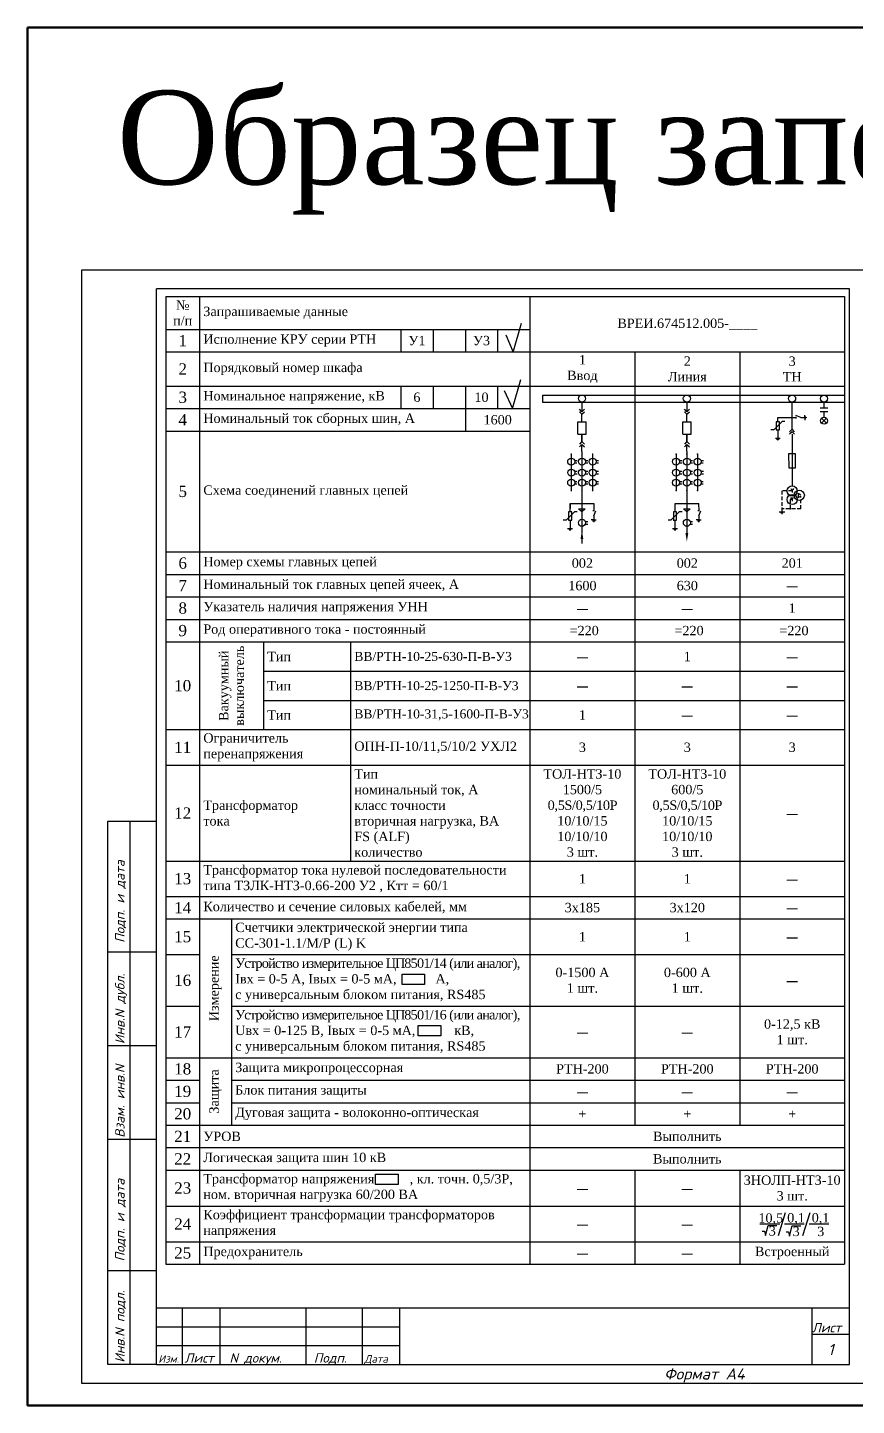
# Model space of a CAD drawing. Extents: x -115 to 1245, y -69 to 298.
# Drawn here: x 578.8 to 800.1, y -69.3 to 298.3 of the extents above; entities that cross this region are included whole.
import ezdxf
from ezdxf.enums import TextEntityAlignment as Align

# ---------------------------------------------------------------- set-up
doc = ezdxf.new("R2010")
doc.units = 0
doc.header["$MEASUREMENT"] = 0
doc.linetypes.add('НЕВИДИМАЯ2', pattern=[0.1875, 0.125, -0.0625])
doc.linetypes.add('ШТРИХОВАЯX2', pattern=[1.5, 1, -0.5])
doc.layers.get('0').update_dxf_attribs({"linetype": 'CONTINUOUS'})
doc.layers.add('1', color=7, linetype='CONTINUOUS')
doc.styles.add('ESKD1', font='simplex.shx', dxfattribs={"oblique": 15, "height": 3})
doc.styles.add('SIM', font='simplex.shx', dxfattribs={"oblique": 15})
doc.styles.get("Standard").update_dxf_attribs({"font": 'TIMES.TTF', "height": 2.5})
doc.styles.add('Бланк', font='TIMES.TTF', dxfattribs={"height": 2.5})
doc.styles.add('ОЛ', font='TIMES.TTF')

# ---------------------------------------------------------------- blocks, each defined once
blk = doc.blocks.new('*T30')
at = {"color": 0, "linetype": 'ByBlock', "lineweight": -2, "transparency": 16777216}
for p, q in [((0, 0), (181.18, 0)), ((0, 0), (0, -258.19)), ((9, 0), (9, -258.19)), ((97.18, 0), (97.18, -258.19)), ((181.18, 0), (181.18, -258.19)), ((0, -8.78), (97.18, -8.78)), ((62.7, -8.78), (62.7, -14.78)), ((71.32, -8.78), (71.32, -14.78)), ((79.94, -8.78), (79.94, -14.78)), ((88.56, -8.78), (88.56, -14.78)), ((0, -14.78), (181.18, -14.78)), ((125.18, -14.78), (125.18, -221.09)), ((153.18, -14.78), (153.18, -221.09)), ((0, -23.9), (181.18, -23.9)), ((62.7, -23.9), (62.7, -29.9)), ((71.32, -23.9), (71.32, -29.9)), ((79.94, -23.9), (79.94, -35.9)), ((88.56, -23.9), (88.56, -29.9)), ((0, -29.9), (97.18, -29.9)), ((0, -35.9), (97.18, -35.9)), ((0, -68.15), (181.18, -68.15)), ((0, -74.15), (181.18, -74.15)), ((0, -80.15), (181.18, -80.15)), ((0, -86.15), (181.18, -86.15)), ((0, -92.15), (181.18, -92.15)), ((26.05, -92.15), (26.05, -115.55)), ((49.3, -92.15), (49.3, -150.65)), ((26.05, -99.95), (181.18, -99.95)), ((26.05, -107.75), (181.18, -107.75)), ((0, -115.55), (181.18, -115.55)), ((0, -125.01), (181.18, -125.01)), ((0, -150.65), (181.18, -150.65)), ((0, -160.05), (181.18, -160.05)), ((0, -166.05), (181.18, -166.05)), ((17.51, -166.05), (17.51, -221.09)), ((0, -175.57), (9, -175.57)), ((17.51, -175.57), (181.18, -175.57)), ((0, -189.33), (9, -189.33)), ((17.51, -189.33), (181.18, -189.33)), ((0, -203.09), (181.18, -203.09)), ((0, -209.09), (9, -209.09)), ((17.51, -209.09), (181.18, -209.09)), ((0, -215.09), (9, -215.09)), ((17.51, -215.09), (181.18, -215.09)), ((0, -221.09), (181.18, -221.09)), ((0, -227.09), (181.18, -227.09)), ((0, -233.09), (181.18, -233.09)), ((125.18, -233.09), (125.18, -258.19)), ((153.18, -233.09), (153.18, -258.19)), ((0, -242.68), (181.18, -242.68)), ((0, -252.19), (181.18, -252.19)), ((0, -258.19), (181.18, -258.19))]:
    blk.add_line(p, q, dxfattribs=at)
at = {"color": 0, "transparency": 16777216, "style": 'Бланк'}
for s, insert, char_height, width, attachment_point in [('№\\Pп/п', (4.5, -4.39), 2.5, 7, 5), ('Запрашиваемые данные', (10, -4.39), 2.5, 86.1832, 4), ('ВРЕИ.674512.005-____', (139.18, -7.39), 2.5, 82, 5), ('1', (4.5, -11.78), 3, 7, 5), ('Исполнение КРУ серии РТН', (10, -11.78), 2.5, 51.7036, 4), ('У1', (67.01, -11.78), 2.5, 6.6199, 5), ('У3', (84.25, -11.78), 2.5, 6.6199, 5), ('2', (4.5, -19.34), 3, 7, 5), ('Порядковый номер шкафа ', (10, -19.34), 2.5, 86.1832, 4), ('1\\PВвод', (111.18, -19.34), 2.5, 26, 5), ('2\\PЛиния ', (139.18, -19.34), 2.5, 26, 5), ('3 \\PТН', (167.18, -19.34), 2.5, 26, 5), ('3', (4.5, -26.9), 3, 7, 5), ('Номинальное напряжение, кВ', (10, -26.9), 2.5, 51.7036, 4), ('6', (67.01, -26.9), 2.5, 6.6199, 5), ('10', (84.25, -26.9), 2.5, 6.6199, 5), ('4', (4.5, -32.9), 3, 7, 5), ('Номинальный ток сборных шин, А', (10, -32.9), 2.5, 68.9434, 4), ('1600', (88.56, -32.9), 2.5, 15.2398, 5), ('5', (4.5, -52.03), 3, 7, 5), ('{\\C256;Схема соединений главных цепей}', (10, -52.03), 2.5, 86.1832, 4), ('6', (4.5, -71.15), 3, 7, 5), ('{\\C256;Номер схемы главных цепей}', (10, -71.15), 2.5, 86.1832, 4), ('002', (111.18, -71.15), 2.5, 26, 5), ('002', (139.18, -71.15), 2.5, 26, 5), ('201', (167.18, -71.15), 2.5, 26, 5), ('7', (4.5, -77.15), 3, 7, 5), ('Номинальный ток главных цепей ячеек, А', (10, -77.15), 2.5, 86.1832, 4), ('1600', (111.18, -77.15), 2.5, 26, 5), ('630', (139.18, -77.15), 2.5, 26, 5), ('{\\W3;-}', (167.18, -77.15), 2.5, 26, 5), ('8', (4.5, -83.15), 3, 7, 5), ('Указатель наличия напряжения УНН', (10, -83.15), 2.5, 86.1832, 4), ('{\\W3;-}', (111.18, -83.15), 2.5, 26, 5), ('{\\W3;-}', (139.18, -83.15), 2.5, 26, 5), ('1', (167.18, -83.15), 2.5, 26, 5), ('9', (4.5, -89.15), 3, 7, 5), ('{\\C256;Род оперативного тока - постоянный}', (10, -89.15), 2.5, 86.1832, 4), (' =220', (111.18, -89.15), 2.5, 26, 5), (' =220', (139.18, -89.15), 2.5, 26, 5), (' =220', (167.18, -89.15), 2.5, 26, 5), ('Тип', (27.05, -96.05), 2.5, 21.2484, 4), ('ВВ/РТН-10-25-630-П-В-У3 ', (50.3, -96.05), 2.4, 45.8844, 4), ('1', (139.18, -96.05), 2.5, 26, 5), ('{\\W3;-}', (111.18, -96.05), 2.5, 26, 5), ('{\\W3;-}', (167.18, -96.05), 2.5, 26, 5), ('10', (4.5, -103.85), 3, 7, 5), ('Тип', (27.05, -103.85), 2.5, 21.2484, 4), ('ВВ/РТН-10-25-1250-П-В-У3 ', (50.3, -103.85), 2.4, 45.8844, 4), ('{\\W3;-}', (111.18, -103.85), 2.5, 26, 5), ('{\\W3;-}', (139.18, -103.85), 2.5, 26, 5), ('{\\W3;-}', (167.18, -103.85), 2.5, 26, 5), ('ВВ/РТН-10-31,5-1600-П-В-У3 ', (50.3, -111.65), 2.4, 45.8844, 4), ('Тип', (27.05, -111.65), 2.5, 21.2484, 4), ('1', (111.18, -111.65), 2.5, 26, 5), ('{\\W3;-}', (139.18, -111.65), 2.5, 26, 5), ('{\\W3;-}', (167.18, -111.65), 2.5, 26, 5), ('Ограничитель перенапряжения', (10, -120.28), 2.5, 38.2988, 4), ('11', (4.5, -120.28), 3, 7, 5), ('\\A1;{\\C256;ОПН\\fTimes New Roman|b0|i0|c238|p18;-\\fTimes New Roman|b0|i0|c204|p18;П\\fTimes New Roman|b0|i0|c238|p18;-\\fTimes New Roman|b0|i0|c204|p18;10\\fTimes New Roman|b0|i0|c238|p18;/\\fTimes New Roman|b0|i0|c204|p18;11,5\\fTimes New Roman|b0|i0|c238|p18;/10/\\fTimes New Roman|b0|i0|c204|p18;2\\fTimes New Roman|b0|i0|c238|p18; \\fTimes New Roman|b0|i0|c204|p18;УХЛ2}', (50.3, -120.28), 2.5, 45.8844, 4), ('3', (111.18, -120.28), 2.5, 26, 5), ('3', (139.18, -120.28), 2.5, 26, 5), ('3', (167.18, -120.28), 2.5, 26, 5), ('{\\C256;Тип    \\fTimes New Roman|b0|i0|c238|p18;\\P\\fTimes New Roman|b0|i0|c204|p18;номинальный ток, А\\Pкласс точности\\Pвторичная нагрузка\\fTimes New Roman|b0|i0|c238|p18;, \\fTimes New Roman|b0|i0|c204|p18;ВА\\PFS (ALF)\\Pколичество}', (50.3, -137.83), 2.5, 45.8844, 4), ('{\\C256;ТОЛ-НТЗ-10\\P1500/5\\P\\fTimes New Roman|b0|i0|c238|p18;\\T0.95;0,\\fTimes New Roman|b0|i0|c204|p18;5\\fTimes New Roman|b0|i0|c238|p18;S\\fTimes New Roman|b0|i0|c204|p18;/0,5/10Р\\fTimes New Roman|b0|i0|c238|p18;\\T1;\\P\\fTimes New Roman|b0|i0|c204|p18;10/10/15\\P10/10/10\\fTimes New Roman|b0|i0|c238|p18;\\P\\fTimes New Roman|b0|i0|c204|p18;3\\fTimes New Roman|b0|i0|c238|p18; \\fTimes New Roman|b0|i0|c204|p18;шт\\fTimes New Roman|b0|i0|c238|p18;.}', (111.18, -137.83), 2.5, 26, 5), ('{\\C256;ТОЛ-НТЗ-10\\P600/5\\P\\fTimes New Roman|b0|i0|c238|p18;\\T0.95;0,\\fTimes New Roman|b0|i0|c204|p18;5\\fTimes New Roman|b0|i0|c238|p18;S\\fTimes New Roman|b0|i0|c204|p18;/0,5/10Р\\fTimes New Roman|b0|i0|c238|p18;\\T1;\\P\\fTimes New Roman|b0|i0|c204|p18;10/10/15\\P10/10/10\\fTimes New Roman|b0|i0|c238|p18;\\P\\fTimes New Roman|b0|i0|c204|p18;3\\fTimes New Roman|b0|i0|c238|p18; \\fTimes New Roman|b0|i0|c204|p18;шт\\fTimes New Roman|b0|i0|c238|p18;.}', (139.18, -137.83), 2.5, 26, 5), ('{\\C256;Трансформатор \\Pтока }', (10, -137.83), 2.5, 38.2988, 4), ('12', (4.5, -137.83), 3, 7, 5), ('{\\W3;-}', (167.18, -137.83), 2.5, 26, 5), ('13', (4.5, -155.35), 3, 7, 5), ('{\\C256;Трансформатор тока нулевой последовательности типа ТЗЛК-НТЗ-0.66-200 У2 , Ктт = 60/1        }', (10, -155.35), 2.5, 86.1832, 4), ('1', (111.18, -155.35), 2.5, 26, 5), ('1', (139.18, -155.35), 2.5, 26, 5), ('{\\W3;-}', (167.18, -155.35), 2.5, 26, 5), ('14', (4.5, -163.05), 3, 7, 5), ('Количество и сечение силовых кабелей, мм', (10, -163.05), 2.5, 86.1832, 4), ('3х185', (111.18, -163.05), 2.5, 26, 5), ('3х120', (139.18, -163.05), 2.5, 26, 5), ('{\\W3;-}', (167.18, -163.05), 2.5, 26, 5), ('Счетчики электрической энергии типа \\P{\\C256;СС-301-1.1/М/P (L) K }', (18.51, -170.81), 2.5, 77.6757, 4), ('15', (4.5, -170.81), 3, 7, 5), ('1', (111.18, -170.81), 2.5, 26, 5), ('1', (139.18, -170.81), 2.5, 26, 5), ('{\\W3;-}', (167.18, -170.81), 2.5, 26, 5), ('{\\T0.9;\\C256;Устройство измерительное ЦП\\fTimes New Roman|b0|i0|c238|p18;8501/14\\fTimes New Roman|b0|i0|c204|p18; (или аналог)\\fTimes New Roman|b0|i0|c238|p18;,\\fTimes New Roman|b0|i0|c204|p18;\\T1;\\C1; \\fTimes New Roman|b0|i0|c238|p18;\\C0;I}вх {\\fTimes New Roman|b0|i0|c238|p18;= 0-5 }А{\\fTimes New Roman|b0|i0|c238|p18;, I}вых {\\fTimes New Roman|b0|i0|c238|p18;= }0-5{\\fTimes New Roman|b0|i0|c238|p18; }мА{\\fTimes New Roman|b0|i0|c238|p18;,   }  {\\fTimes New Roman|b0|i0|c238|p18;      }А, \\Pс универсальным блоком питания{\\fTimes New Roman|b0|i0|c238|p18;, RS485} ', (18.51, -182.45), 2.5, 77.6757, 4), ('0-1500 А\\P1 шт.', (111.18, -182.45), 2.5, 26, 5), ('0-600 А\\P1 шт.', (139.18, -182.45), 2.5, 26, 5), ('16', (4.5, -182.45), 3, 7, 5), ('{\\W3;-}', (167.18, -182.45), 2.5, 26, 5), ('{\\H1.25x;\\T0.9;\\C256;Устройство измерительное ЦП\\fTimes New Roman|b0|i0|c238|p18;8501/16\\fTimes New Roman|b0|i0|c204|p18; (или аналог),\\fTimes New Roman|b0|i0|c238|p18;\\T1; \\C0; U\\fTimes New Roman|b0|i0|c204|p18;вх \\fTimes New Roman|b0|i0|c238|p18;= 0-125 \\fTimes New Roman|b0|i0|c204|p18;В\\fTimes New Roman|b0|i0|c238|p18;, I\\fTimes New Roman|b0|i0|c204|p18;вых \\fTimes New Roman|b0|i0|c238|p18;= \\fTimes New Roman|b0|i0|c204|p18;0-5\\fTimes New Roman|b0|i0|c238|p18; \\fTimes New Roman|b0|i0|c204|p18;мА\\fTimes New Roman|b0|i0|c238|p18;,           \\fTimes New Roman|b0|i0|c204|p18;кВ\\fTimes New Roman|b0|i0|c238|p18;, \\fTimes New Roman|b0|i0|c204|p18;\\Pс универсальным блоком питания\\fTimes New Roman|b0|i0|c238|p18;, RS485} ', (18.51, -196.21), 2, 77.6757, 4), ('17', (4.5, -196.21), 3, 7, 5), ('0-12,5 кВ\\P1 шт.', (167.18, -196.21), 2.5, 26, 5), ('{\\W3;-}', (111.18, -196.21), 2.5, 26, 5), ('{\\W3;-}', (139.18, -196.21), 2.5, 26, 5), ('18', (4.5, -206.09), 3, 7, 5), ('Защита микропроцессорная ', (18.51, -206.09), 2.5, 77.6757, 4), ('РТН-200', (111.18, -206.09), 2.5, 26, 5), ('РТН-200', (139.18, -206.09), 2.5, 26, 5), ('РТН-200', (167.18, -206.09), 2.5, 26, 5), ('19', (4.5, -212.09), 3, 7, 5), ('Блок питания защиты', (18.51, -212.09), 2.5, 77.6757, 4), ('{\\W3;-}', (111.18, -212.09), 2.5, 26, 5), ('{\\W3;-}', (139.18, -212.09), 2.5, 26, 5), ('{\\W3;-}', (167.18, -212.09), 2.5, 26, 5), ('20', (4.5, -218.09), 3, 7, 5), ('Дуговая защита - волоконно-оптическая ', (18.51, -218.09), 2.5, 77.6757, 4), ('+', (111.18, -218.09), 2.5, 26, 5), ('+', (139.18, -218.09), 2.5, 26, 5), ('+', (167.18, -218.09), 2.5, 26, 5), ('21', (4.5, -224.09), 3, 7, 5), ('УРОВ', (10, -224.09), 2.5, 86.1832, 4), ('Выполнить', (139.18, -224.09), 2.5, 82, 5), ('22', (4.5, -230.09), 3, 7, 5), ('Логическая защита шин 10 кВ', (10, -230.09), 2.5, 86.1832, 4), ('Выполнить', (139.18, -230.09), 2.5, 82, 5), ('\\A1;Трансформатор напряжения          , кл. точн. 0,5/3Р, ном. вторичная нагрузка 60/200 ВА ', (10, -237.88), 2.5, 86.1832, 4), ('ЗНОЛП-НТЗ-10\\P3 шт.', (167.18, -237.88), 2.5, 26, 5), ('23', (4.5, -237.88), 3, 7, 5), ('{\\W3;-}', (111.18, -237.88), 2.5, 26, 5), ('{\\W3;-}', (139.18, -237.88), 2.5, 26, 5), ('24', (4.5, -247.44), 3, 7, 5), ('{\\C256;Коэффициент трансформации трансформаторов напряжения        }', (10, -247.44), 2.5, 86.1832, 4), ('{\\W3;-}', (111.18, -247.44), 2.5, 26, 5), ('{\\W3;-}', (139.18, -247.44), 2.5, 26, 5), ('25', (4.5, -255.19), 3, 7, 5), ('{\\C256;Предохранитель}', (10, -255.19), 2.5, 86.1832, 4), ('Встроенный', (167.18, -255.19), 2.5, 26, 5), ('{\\W3;-}', (111.18, -255.19), 2.5, 26, 5), ('{\\W3;-}', (139.18, -255.19), 2.5, 26, 5)]:
    blk.add_mtext(s, dxfattribs=dict(at, insert=insert, char_height=char_height, width=width, attachment_point=attachment_point))
at = {"color": 0, "transparency": 16777216, "char_height": 2.5, "attachment_point": 5, "rotation": 90, "style": 'Бланк'}
for s, insert, width in [('{\\C256;Вакуумный\\Pвыключатель}', (17.53, -103.85), 21.4), ('{\\C256;Измерение}', (13.25, -184.57), 35.0316), ('{\\C256;Защита}', (13.25, -212.09), 16)]:
    blk.add_mtext(s, dxfattribs=dict(at, insert=insert, width=width))
blk = doc.blocks.new('*U12')
at = {"linetype": 'Continuous'}
blk.add_line((0, 0), (0, -297), dxfattribs=at)
at = {"layer": '1', "color": 0}
for p, q in [((210, 0), (0, 0)), ((210, -297), (210, 0)), ((20, -292), (20, -5)), ((205, -5), (20, -5)), ((205, -292), (205, -5)), ((7, -292), (7, -147)), ((7, -147), (20, -147)), ((13, -292), (13, -147)), ((20, -182), (7, -182)), ((20, -207), (7, -207)), ((20, -232), (7, -232)), ((20, -267), (7, -267)), ((205, -277), (20, -277)), ((27, -292), (27, -277)), ((37, -292), (37, -277)), ((60, -292), (60, -277)), ((75, -292), (75, -277)), ((85, -292), (85, -277)), ((195, -292), (195, -277)), ((85, -282), (20, -282)), ((205, -284), (195, -284)), ((85, -287), (20, -287)), ((20, -292), (7, -292)), ((20, -292), (205, -292)), ((0, -297), (210, -297))]:
    blk.add_line(p, q, dxfattribs=at)
at = {"style": 'ОЛ', "flags": 2}
for tag, height, p in [('НОМЕР', 3, (140, -281.62)), ('ОБЪЕКТ', 2, (140, -287.4))]:
    blk.add_attdef(tag, text='', height=height, dxfattribs=at).set_placement(p, align=Align.MIDDLE_CENTER)
at = {"style": 'ESKD1', "oblique": 15}
blk.add_attdef('ЛИСТ', text='', height=3, dxfattribs=at).set_placement((200, -288), align=Align.MIDDLE_CENTER)
at = {"layer": '1', "color": 0, "style": 'SIM', "oblique": 15}
for s, p in [('Подп. и дата', (11.5, -179.5)), ('Инв.N дубл.', (11.5, -206.5)), ('Взам. инв.N', (11.5, -231.5)), ('Подп. и дата', (11.5, -264.5)), ('Инв.N подл.', (11.5, -291.5))]:
    blk.add_text(s, height=2.5, rotation=90, dxfattribs=at).set_placement(p)
for s, height, p in [('Лист', 2.5, (194.97, -283.41)), ('Изм.', 2, (20.5, -291.5)), ('Лист', 2.5, (27.5, -291.5)), ('N докум.', 2.5, (39.5, -291.5)), ('Подп.', 2.5, (62, -291.5)), ('Дата', 2, (75.5, -291.5)), ('Формат А4', 3, (155.5, -296))]:
    blk.add_text(s, height=height, dxfattribs=at).set_placement(p)
blk = doc.blocks.new('*U40')
for p, q in [((2.89, 3.87), (8.17, 3.87)), ((9.62, 6.8), (7.73, 0.63)), ((9.44, 3.87), (14.71, 3.87)), ((16.17, 6.8), (14.28, 0.63)), ((15.98, 3.87), (21.26, 3.87)), ((3.47, 1.86), (4.06, 1.86)), ((4.06, 1.86), (4.38, 0.71)), ((4.38, 0.71), (5.04, 3.4)), ((5.04, 3.4), (7.35, 3.4)), ((9.89, 1.73), (10.49, 1.73)), ((10.49, 1.73), (10.8, 0.57)), ((10.8, 0.57), (11.46, 3.26)), ((11.46, 3.26), (13.77, 3.26))]:
    blk.add_line(p, q)
for s, p in [('10,5', (2.47, 4.16)), ('0,1', (10.16, 4.21)), ('0,1', (16.7, 4.21)), ('3', (5.23, 0.7)), ('3', (11.61, 0.57)), ('3', (18.16, 0.57))]:
    blk.add_text(s, height=2.5).set_placement(p)
blk = doc.blocks.new('*U7')
blk.add_line((0, 0), (0, -3))
at = {"layer": '1', "color": 0}
for p, q in [((-3, -3), (3, -3)), ((-1.5, -4), (1.5, -4)), ((-0.5, -5), (0.5, -5))]:
    blk.add_line(p, q, dxfattribs=at)
blk = doc.blocks.new('*U31')
for p, q in [((0, -9.13), (0, -1.91)), ((-3.36, -7.11), (-4.24, -7.11)), ((-4.24, -7.11), (-4.24, -9.31)), ((-3.8, -7.11), (-3.8, -6.01)), ((-3.8, -6.01), (0, -6.01)), ((-3.36, -9.31), (-3.36, -7.11)), ((0, -6.01), (0.97, -6.01)), ((2.29, -6.01), (0.99, -5.42)), ((2.29, -6.01), (3.39, -6.01)), ((3.39, -6.01), (3.39, -5.35)), ((3.39, -6.01), (3.39, -6.67)), ((3.61, -6.34), (3.61, -5.68)), ((3.83, -6.12), (3.83, -5.9)), ((-4.24, -9.31), (-3.36, -9.31)), ((-3.8, -9.31), (-3.8, -11.51)), ((0, -9.13), (-0.66, -9.79)), ((0, -9.79), (-0.66, -10.45)), ((0.66, -9.79), (0, -9.13)), ((0.66, -10.45), (0, -9.79)), ((0, -10.46), (0, -24.23)), ((-4.46, -11.51), (-3.14, -11.51)), ((-4.13, -11.73), (-3.47, -11.73)), ((-3.91, -11.95), (-3.69, -11.95)), ((0.91, -15.71), (-0.92, -15.71)), ((-0.92, -15.71), (-0.91, -19.39)), ((0.91, -19.39), (0.91, -15.71)), ((-0.91, -19.39), (0.91, -19.39)), ((-0.36, -24.95), (0.06, -25.53)), ((0.06, -25.53), (0.43, -24.94)), ((0.06, -25.53), (0.06, -26)), ((0.03, -27.88), (-0.51, -27.88)), ((-0.39, -27.3), (0.03, -27.88)), ((0.03, -27.88), (0.4, -27.29)), ((0.03, -27.88), (0.03, -28.35)), ((1.59, -26.2), (2.32, -26.64)), ((1.59, -26.2), (1.59, -27.34)), ((1.59, -27.34), (2.37, -26.95))]:
    blk.add_line(p, q)
at = {"ltscale": 5}
for p, q in [((-4.88, -9.31), (-2.67, -7.1)), ((-1.92, -7.1), (-2.67, -7.1)), ((0.97, -5.79), (0.97, -6.23)), ((-4.88, -9.31), (-5.64, -9.31))]:
    blk.add_line(p, q, dxfattribs=at)
at = {"linetype": 'ШТРИХОВАЯX2'}
for p, q in [((0.06, -25.53), (-2.73, -25.53)), ((-2.73, -25.54), (-2.72, -31.05)), ((-0.51, -27.88), (-0.51, -30.37)), ((2.37, -30.37), (2.37, -26.95)), ((2.37, -30.37), (-2.72, -30.37))]:
    blk.add_line(p, q, dxfattribs=at)
at = {"linetype": 'НЕВИДИМАЯ2', "ltscale": 5, "const_width": 0.22}
for points in [[(-0.11, -6.01, 1), (0.11, -6.01, 1)], [(-0.62, -30.37, 1), (-0.4, -30.37, 1)]]:
    blk.add_lwpolyline(points, format="xyb", close=True, dxfattribs=at)
blk.add_circle((0, -0.95), 0.954)
at = {"ltscale": 5}
for centre in [(0, -25.6), (1.91, -26.75), (0.03, -27.88)]:
    blk.add_circle(centre, 1.36, dxfattribs=at)
at = {"xscale": 0.25, "yscale": 0.25, "zscale": 0.25}
blk.add_blockref('*U7', (-2.72, -30.37), dxfattribs=at)
blk = doc.blocks.new('*U4')
blk.add_lwpolyline([(-0.01, 5.95, 0, 2, 0), (-0.01, -0.05, 3, 3, 0)], format="xyseb")
blk = doc.blocks.new('*U32')
for p, q in [((0, -1.91), (0, -4.44)), ((-1.1, -10.46), (-1.1, -7.16)), ((-1.1, -7.16), (1.1, -7.16)), ((0, -4.44), (-0.66, -3.78)), ((-0.66, -4.44), (0, -5.1)), ((0, -4.44), (0.66, -3.78)), ((0, -5.1), (0.66, -4.44)), ((0, -7.16), (0, -5.1)), ((1.1, -10.46), (1.1, -7.16)), ((-1.1, -10.46), (1.1, -10.46)), ((0, -10.46), (0, -12.43)), ((0, -12.43), (0, -10.46)), ((0, -12.43), (-0.66, -13.09)), ((0, -13.2), (-0.66, -13.86)), ((0.66, -13.09), (0, -12.43)), ((0, -15.09), (0, -13.2)), ((0, -13.2), (0.66, -13.86)), ((-2.85, -15.88), (-2.85, -25.49)), ((2.85, -15.88), (2.84, -25.49)), ((-3.17, -31.17), (-3.17, -28.96)), ((-3.17, -28.96), (-0.01, -28.96)), ((-0.01, -28.96), (3.15, -28.96)), ((3.14, -28.96), (3.15, -30.9)), ((-2.74, -31.17), (-3.62, -31.17)), ((-3.62, -31.17), (-3.62, -33.37)), ((-2.74, -33.37), (-2.74, -31.17)), ((3.15, -32.22), (3.74, -30.92)), ((3.15, -32.22), (3.15, -33.32)), ((-3.84, -35.57), (-2.52, -35.57)), ((-3.62, -33.37), (-2.74, -33.37)), ((-3.51, -35.79), (-2.85, -35.79)), ((-3.29, -36.01), (-3.07, -36.01)), ((-3.18, -33.37), (-3.18, -35.57)), ((3.15, -33.32), (2.49, -33.32)), ((2.82, -33.54), (3.48, -33.54)), ((3.04, -33.76), (3.26, -33.76)), ((3.15, -33.32), (3.81, -33.32)), ((-0.01, -37.65), (-0.01, -39.58))]:
    blk.add_line(p, q)
at = {"ltscale": 5}
for p, q in [((-2, -17.43), (-1.33, -17.43)), ((-2, -18.09), (-1.34, -18.09)), ((0, -15.09), (-0.01, -30.08)), ((0.87, -17.43), (1.54, -17.43)), ((0.87, -18.09), (1.54, -18.09)), ((3.72, -17.43), (4.39, -17.43)), ((3.72, -18.09), (4.38, -18.09)), ((-2, -20.35), (-1.33, -20.35)), ((-2, -21.01), (-1.33, -21.01)), ((0.87, -20.35), (1.54, -20.35)), ((0.87, -21.01), (1.54, -21.01)), ((3.72, -20.35), (4.39, -20.35)), ((3.72, -21.01), (4.39, -21.01)), ((-2, -23.04), (-1.34, -23.04)), ((-2, -23.7), (-1.34, -23.7)), ((0.87, -23.05), (1.53, -23.05)), ((0.87, -23.71), (1.53, -23.71)), ((3.72, -23.05), (4.38, -23.05)), ((3.72, -23.71), (4.38, -23.71)), ((-3.17, -28.96), (-3.17, -30.3)), ((-4.26, -33.38), (-2.04, -31.16)), ((-1.29, -31.16), (-2.04, -31.16)), ((-0.89, -30.32), (0.87, -30.32)), ((-0.01, -31.2), (-0.89, -30.32)), ((-0.01, -29.92), (-0.01, -30.32)), ((-0.01, -30.08), (-0.01, -36.15)), ((0.87, -30.32), (-0.01, -31.2)), ((-0.01, -32.08), (-0.01, -36.86)), ((3.37, -30.9), (2.93, -30.9)), ((-4.26, -33.38), (-5.01, -33.38)), ((0.86, -33.75), (1.53, -33.75)), ((0.86, -34.41), (1.53, -34.41))]:
    blk.add_line(p, q, dxfattribs=at)
at = {"linetype": 'НЕВИДИМАЯ2', "ltscale": 5, "const_width": 0.22}
for points in [[(-2.96, -15.77, 1), (-2.74, -15.77, 1)], [(0.11, -15.77, -1), (-0.11, -15.77, -1)], [(0.11, -15.77, -1), (-0.11, -15.77, -1)], [(2.96, -15.77, -1), (2.74, -15.77, -1)], [(2.96, -15.77, -1), (2.74, -15.77, -1)], [(-2.96, -25.49, -1), (-2.74, -25.49, -1)], [(0.11, -25.48, 1), (-0.11, -25.48, 1)], [(0.11, -25.48, 1), (-0.11, -25.48, 1)], [(2.95, -25.49, 1), (2.73, -25.49, 1)], [(2.95, -25.49, 1), (2.73, -25.49, 1)], [(-0.12, -28.96, 1), (0.1, -28.96, 1)]]:
    blk.add_lwpolyline(points, format="xyb", close=True, dxfattribs=at)
blk.add_circle((0, -0.95), 0.954)
at = {"ltscale": 5}
for centre in [(-2.88, -17.76), (0, -17.76), (2.84, -17.76), (-2.87, -20.68), (0, -20.68), (2.85, -20.68), (-2.88, -23.37), (-0.01, -23.37), (2.85, -23.37), (-0.01, -34.08)]:
    blk.add_circle(centre, 0.933, dxfattribs=at)
at = {"xscale": 0.375, "yscale": 0.375, "zscale": 0.375}
blk.add_blockref('*U4', (-0.01, -38.38), dxfattribs=at)
blk = doc.blocks.new('*U9')
blk.add_lwpolyline([(0, -5.95, 0, 2, 0), (0.01, 0.05, 3, 3, 0)], format="xyseb")
blk = doc.blocks.new('*U33')
for p, q in [((0, -1.91), (0, -4.44)), ((-1.1, -10.46), (-1.1, -7.16)), ((-1.1, -7.16), (1.1, -7.16)), ((0, -4.44), (-0.66, -3.78)), ((-0.66, -4.44), (0, -5.1)), ((0, -4.44), (0.66, -3.78)), ((0, -5.1), (0.66, -4.44)), ((0, -7.16), (0, -5.1)), ((1.1, -10.46), (1.1, -7.16)), ((-1.1, -10.46), (1.1, -10.46)), ((0, -10.46), (0, -12.43)), ((0, -12.43), (0, -10.46)), ((0, -12.43), (-0.66, -13.09)), ((0, -13.2), (-0.66, -13.86)), ((0.66, -13.09), (0, -12.43)), ((0, -15.09), (0, -13.2)), ((0, -13.2), (0.66, -13.86)), ((-2.85, -15.88), (-2.85, -25.49)), ((2.85, -15.88), (2.84, -25.49)), ((-3.17, -31.17), (-3.17, -28.96)), ((-3.17, -28.96), (-0.01, -28.96)), ((-0.01, -28.96), (3.15, -28.96)), ((3.14, -28.96), (3.15, -30.9)), ((-2.73, -31.17), (-3.61, -31.17)), ((-3.61, -31.17), (-3.61, -33.37)), ((-2.74, -33.37), (-2.74, -31.17)), ((-2.73, -33.37), (-2.73, -31.17)), ((3.15, -32.22), (3.74, -30.92)), ((3.15, -32.22), (3.15, -33.32)), ((-3.84, -35.57), (-2.52, -35.57)), ((-3.84, -35.57), (-2.52, -35.57)), ((-3.62, -33.37), (-2.74, -33.37)), ((-3.61, -33.37), (-2.73, -33.37)), ((-3.51, -35.79), (-2.85, -35.79)), ((-3.51, -35.79), (-2.85, -35.79)), ((-3.29, -36.01), (-3.07, -36.01)), ((-3.18, -33.37), (-3.18, -35.57)), ((3.15, -33.32), (2.49, -33.32)), ((2.82, -33.54), (3.48, -33.54)), ((3.04, -33.76), (3.26, -33.76)), ((3.15, -33.32), (3.81, -33.32))]:
    blk.add_line(p, q)
at = {"ltscale": 5}
for p, q in [((-2, -17.43), (-1.33, -17.43)), ((-2, -18.09), (-1.34, -18.09)), ((0, -15.09), (-0.01, -30.08)), ((0.87, -17.43), (1.54, -17.43)), ((0.87, -18.09), (1.54, -18.09)), ((3.72, -17.43), (4.39, -17.43)), ((3.72, -18.09), (4.38, -18.09)), ((-2, -20.35), (-1.33, -20.35)), ((-2, -21.01), (-1.33, -21.01)), ((0.87, -20.35), (1.54, -20.35)), ((0.87, -21.01), (1.54, -21.01)), ((3.72, -20.35), (4.39, -20.35)), ((3.72, -21.01), (4.39, -21.01)), ((-2, -23.04), (-1.34, -23.04)), ((-2, -23.7), (-1.34, -23.7)), ((0.87, -23.05), (1.53, -23.05)), ((0.87, -23.71), (1.53, -23.71)), ((3.72, -23.05), (4.38, -23.05)), ((3.72, -23.71), (4.38, -23.71)), ((-4.26, -33.38), (-2.04, -31.16)), ((-1.29, -31.16), (-2.04, -31.16)), ((-0.89, -30.32), (0.87, -30.32)), ((-0.01, -31.2), (-0.89, -30.32)), ((-0.01, -29.92), (-0.01, -30.32)), ((-0.01, -30.08), (-0.01, -36.15)), ((0.87, -30.32), (-0.01, -31.2)), ((-0.01, -32.08), (-0.01, -36.86)), ((3.37, -30.9), (2.93, -30.9)), ((-4.26, -33.38), (-5.01, -33.38)), ((0.86, -33.75), (1.53, -33.75)), ((0.86, -34.41), (1.53, -34.41))]:
    blk.add_line(p, q, dxfattribs=at)
at = {"linetype": 'НЕВИДИМАЯ2', "ltscale": 5, "const_width": 0.22}
for points in [[(-2.96, -15.77, 1), (-2.74, -15.77, 1)], [(0.11, -15.77, -1), (-0.11, -15.77, -1)], [(0.11, -15.77, -1), (-0.11, -15.77, -1)], [(2.96, -15.77, -1), (2.74, -15.77, -1)], [(2.96, -15.77, -1), (2.74, -15.77, -1)], [(-2.96, -25.49, -1), (-2.74, -25.49, -1)], [(0.11, -25.48, 1), (-0.11, -25.48, 1)], [(0.11, -25.48, 1), (-0.11, -25.48, 1)], [(2.95, -25.49, 1), (2.73, -25.49, 1)], [(2.95, -25.49, 1), (2.73, -25.49, 1)], [(-0.12, -28.96, 1), (0.1, -28.96, 1)]]:
    blk.add_lwpolyline(points, format="xyb", close=True, dxfattribs=at)
blk.add_circle((0, -0.95), 0.954)
at = {"ltscale": 5}
for centre in [(-2.88, -17.76), (0, -17.76), (2.84, -17.76), (-2.87, -20.68), (0, -20.68), (2.85, -20.68), (-2.88, -23.37), (-0.01, -23.37), (2.85, -23.37), (-0.01, -34.08)]:
    blk.add_circle(centre, 0.933, dxfattribs=at)
at = {"xscale": 0.375, "yscale": 0.375, "zscale": 0.375}
blk.add_blockref('*U9', (-0.01, -36.83), dxfattribs=at)

msp = doc.modelspace()

# ---------------------------------------------------------------- linework, layer by layer
for p, q in [((708.45, 211.74), (710.67, 219.5)), ((706.42, 216.34), (708.45, 211.74)), ((708.25, 196.67), (710.47, 204.43)), ((706.02, 201.45), (708.25, 196.67)), ((716.29, 200.28), (796.9, 200.28)), ((716.29, 200.28), (716.29, 198.37)), ((716.29, 198.37), (796.9, 198.37)), ((790.4, 196.87), (792.4, 196.87)), ((790.4, 195.87), (792.4, 195.87)), ((791.4, 196.87), (791.4, 198.37)), ((791.4, 194.37), (791.4, 195.87)), ((790.74, 194.09), (792.06, 192.77)), ((792.06, 194.09), (790.74, 192.77))]:
    msp.add_line(p, q)
at = {"color": 4, "lineweight": 50}
msp.add_lwpolyline([(578.8, 298.32), (1244.59, 298.32), (1244.59, -69.29), (578.8, -69.29)], close=True, dxfattribs=at)
for points in [[(678.76, 45.79), (684.79, 45.79), (684.79, 43.02), (678.76, 43.02)], [(683.04, 32.11), (689.07, 32.11), (689.07, 29.35), (683.04, 29.35)], [(671.71, -7.59), (677.74, -7.59), (677.74, -10.35), (671.71, -10.35)]]:
    msp.add_lwpolyline(points, close=True)
msp.add_circle((791.38, 199.32), 0.954)
at = {"ltscale": 5}
msp.add_circle((791.4, 193.43), 0.933, dxfattribs=at)

# ---------------------------------------------------------------- block references
ref = msp.add_blockref('*U12', (593.2, 233.63))
ref.add_attrib('ЛИСТ', '1', dxfattribs={"height": 3, "style": 'ESKD1', "oblique": 15}).set_placement((793.2, -54.37), align=Align.MIDDLE_CENTER)
for name, p in [('*T30', (615.72, 226.58)), ('*U32', (726.79, 200.28)), ('*U33', (754.79, 200.28)), ('*U31', (782.87, 200.28)), ('*U40', (771.41, -24.67))]:
    msp.add_blockref(name, p)

# ---------------------------------------------------------------- texts
at = {"color": 1, "insert": (602.62, 281.51), "char_height": 25, "width": 648.2247, "attachment_point": 1, "style": 'Бланк'}
msp.add_mtext('Образец заполнения опросного листа', dxfattribs=at)

doc.saveas('drawing.dxf')
